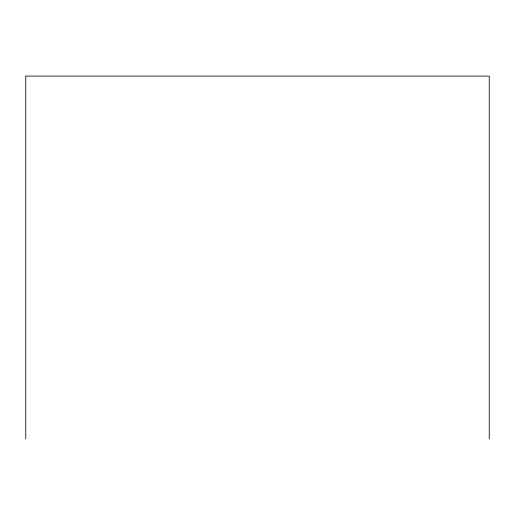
<?xml version="1.0" encoding="UTF-8"?>
<svg xmlns="http://www.w3.org/2000/svg" width="515" height="515" viewBox="0 0 515 515"><rect width="100%" height="100%" fill="white"/><g stroke="black" fill="none" stroke-linecap="round" stroke-linejoin="round"><path stroke-width="0.77" d="M489.25 438.915L489.25 76.085L25.75 76.085L25.75 438.915"/></g></svg>
